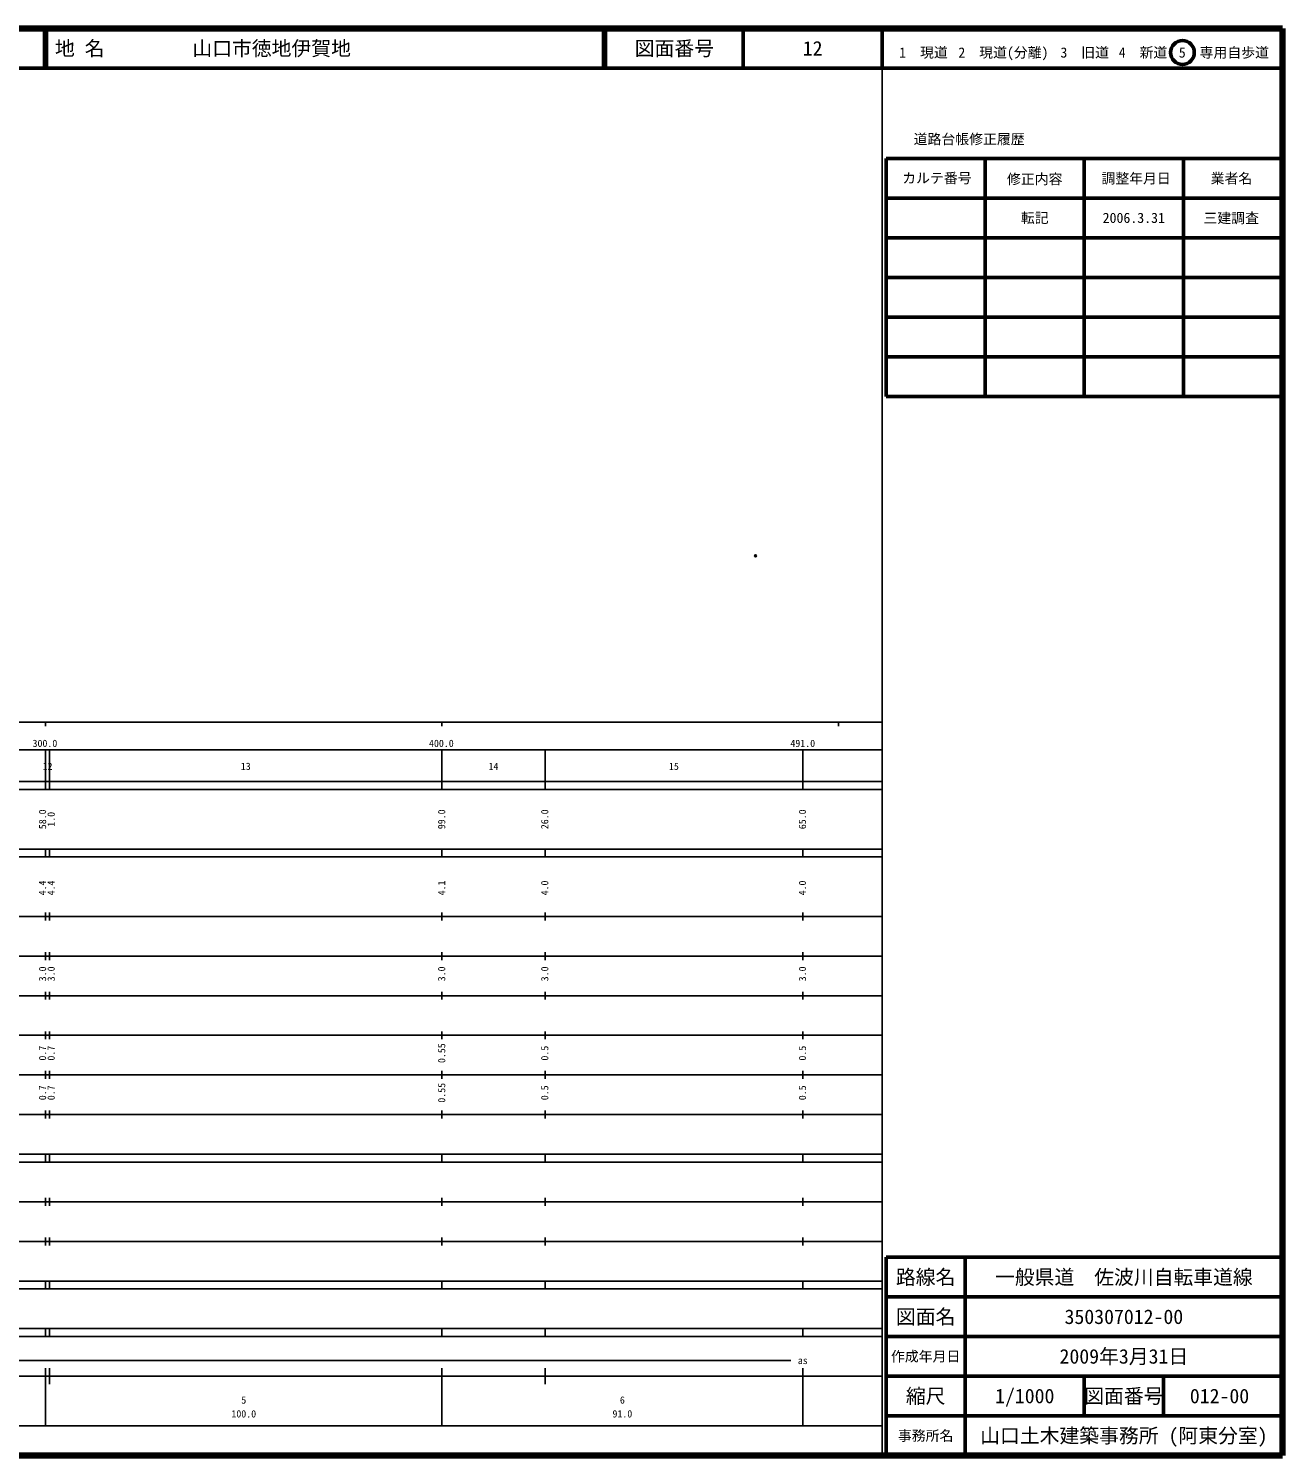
# Model space of a CAD drawing. Units: millimetres on the paper. Extents: x 40 to 680, y 20 to 380.
# Drawn here: x 363.7 to 680, y 20 to 380 of the extents above; entities that cross this region are included whole.
import ezdxf
from ezdxf.enums import TextEntityAlignment as Align

# ---------------------------------------------------------------- set-up
doc = ezdxf.new("R2010")
doc.units = ezdxf.units.MM
doc.header["$PDMODE"] = 32
doc.header["$PDSIZE"] = 0.5
doc.layers.add('M-OTRS', color=6, linetype='Continuous')
doc.layers.add('M-TTL-TXT', color=7, linetype='Continuous')
for name, color, linetype, lineweight in [('M-TTL', 2, 'Continuous', 140), ('M-TTL-BAND', 7, 'Continuous', 25), ('M-TTL-FRAM', 2, 'Continuous', 50), ('M-TTL-LINE', 7, 'Continuous', 50)]:
    doc.layers.add(name, color=color, linetype=linetype, lineweight=lineweight)
doc.styles.add('ＭＳ ゴシック', font='')
doc.styles.get('ＭＳ ゴシック').set_extended_font_data('MS Gothic')

msp = doc.modelspace()

# ---------------------------------------------------------------- linework, layer by layer
at = {"layer": 'M-OTRS'}
msp.add_point((547.103, 246.992), dxfattribs=at)
at = {"layer": 'M-TTL'}
for p, q in [((680, 380), (40, 380)), ((680, 20), (680, 380)), ((40, 20), (680, 20))]:
    msp.add_line(p, q, dxfattribs=at)
at = {"layer": 'M-TTL-BAND'}
for p, q in [((579, 20), (579, 370)), ((40, 205), (579, 205)), ((368, 205), (368, 204)), ((468, 205), (468, 204)), ((568, 205), (568, 204)), ((68, 198), (579, 198)), ((368, 188), (368, 198)), ((369, 188), (369, 198)), ((468, 188), (468, 198)), ((494, 188), (494, 198)), ((559, 188), (559, 198)), ((40, 190), (579, 190)), ((40, 188), (579, 188)), ((40, 173), (579, 173)), ((368, 171), (368, 173)), ((369, 171), (369, 173)), ((468, 171), (468, 173)), ((494, 171), (494, 173)), ((559, 171), (559, 173)), ((40, 171), (579, 171)), ((40, 156), (579, 156)), ((368, 155), (368, 157)), ((369, 155), (369, 157)), ((468, 155), (468, 157)), ((494, 155), (494, 157)), ((559, 155), (559, 157)), ((46, 146), (579, 146)), ((368, 145), (368, 147)), ((369, 145), (369, 147)), ((468, 145), (468, 147)), ((494, 145), (494, 147)), ((559, 145), (559, 147)), ((368, 135), (368, 137)), ((369, 135), (369, 137)), ((468, 135), (468, 137)), ((494, 135), (494, 137)), ((559, 135), (559, 137)), ((52, 136), (579, 136)), ((46, 126), (579, 126)), ((368, 125), (368, 127)), ((369, 125), (369, 127)), ((468, 125), (468, 127)), ((494, 125), (494, 127)), ((559, 125), (559, 127)), ((52, 116), (579, 116)), ((368, 115), (368, 117)), ((369, 115), (369, 117)), ((468, 115), (468, 117)), ((494, 115), (494, 117)), ((559, 115), (559, 117)), ((46, 106), (579, 106)), ((368, 105), (368, 107)), ((369, 105), (369, 107)), ((468, 105), (468, 107)), ((494, 105), (494, 107)), ((559, 105), (559, 107)), ((40, 96), (579, 96)), ((40, 94), (579, 94)), ((368, 94), (368, 96)), ((369, 94), (369, 96)), ((468, 94), (468, 96)), ((494, 94), (494, 96)), ((559, 94), (559, 96)), ((49, 84), (579, 84)), ((368, 83), (368, 85)), ((369, 83), (369, 85)), ((468, 83), (468, 85)), ((494, 83), (494, 85)), ((559, 83), (559, 85)), ((40, 74), (579, 74)), ((368, 73), (368, 75)), ((369, 73), (369, 75)), ((468, 73), (468, 75)), ((494, 73), (494, 75)), ((559, 73), (559, 75)), ((40, 64), (579, 64)), ((40, 62), (579, 62)), ((368, 62), (368, 64)), ((369, 62), (369, 64)), ((468, 62), (468, 64)), ((494, 62), (494, 64)), ((559, 62), (559, 64)), ((40, 52), (579, 52)), ((368, 50), (368, 52)), ((369, 50), (369, 52)), ((468, 50), (468, 52)), ((494, 50), (494, 52)), ((559, 50), (559, 52)), ((40, 50), (579, 50)), ((71, 44), (556, 44)), ((40, 40), (579, 40)), ((368, 27.5), (368, 42)), ((369, 38), (369, 42)), ((468, 27.5), (468, 42)), ((494, 38), (494, 42)), ((559, 27.5), (559, 42)), ((68, 27.5), (579, 27.5))]:
    msp.add_line(p, q, dxfattribs=at)
at = {"layer": 'M-TTL-FRAM'}
for p, q in [((580, 347.197), (580, 287.197)), ((580, 347.197), (680, 347.197)), ((580, 287.197), (680, 287.197)), ((680, 70), (580, 70)), ((580, 70), (580, 20))]:
    msp.add_line(p, q, dxfattribs=at)
at = {"layer": 'M-TTL-LINE'}
for p, q in [((367.75, 380), (367.75, 370)), ((368.25, 380), (368.25, 370)), ((508.747, 380), (508.747, 370)), ((509.247, 380), (509.247, 370)), ((543.997, 380), (543.997, 370)), ((579, 380), (579, 370)), ((40, 370), (680, 370)), ((605, 347.197), (605, 287.197)), ((630, 347.197), (630, 287.197)), ((655, 347.197), (655, 287.197)), ((580, 337.197), (680, 337.197)), ((580, 327.197), (680, 327.197)), ((580, 317.197), (680, 317.197)), ((580, 307.197), (680, 307.197)), ((580, 297.197), (680, 297.197)), ((600, 70), (600, 20)), ((680, 60), (580, 60)), ((680, 50), (580, 50)), ((680, 40), (580, 40)), ((630, 40), (630, 30)), ((650, 40), (650, 30)), ((680, 30), (580, 30))]:
    msp.add_line(p, q, dxfattribs=at)
msp.add_circle((654.767, 373.958), 3, dxfattribs=at)

# ---------------------------------------------------------------- texts
at = {"layer": 'M-TTL-BAND', "style": 'ＭＳ ゴシック'}
for s, p in [('300.0', (367.844, 198.195)), ('400.0', (467.844, 198.195)), ('491.0', (559, 198.195)), ('12', (368.5, 192.405)), ('13', (418.5, 192.405)), ('14', (481, 192.405)), ('15', (526.5, 192.405)), ('as', (559, 42.5)), ('5', (418, 32.523)), ('6', (513.5, 32.523)), ('100.0', (418, 29.033)), ('91.0', (513.5, 29.033))]:
    msp.add_text(s, height=1.833, dxfattribs=at).set_placement(p, align=Align.BOTTOM_CENTER)
for s, p in [('58.0', (368.695, 180.5)), ('1.0', (370.866, 180.5)), ('99.0', (469.371, 180.5)), ('26.0', (495.371, 180.5)), ('65.0', (560.371, 180.5)), ('4.4', (368.695, 163.174)), ('4.4', (370.866, 163.174)), ('4.1', (469.371, 163.174)), ('4.0', (495.371, 163.174)), ('4.0', (560.371, 163.174)), ('3.0', (368.695, 141.5)), ('3.0', (370.866, 141.5)), ('3.0', (469.371, 141.5)), ('3.0', (495.371, 141.5)), ('3.0', (560.371, 141.5)), ('0.7', (368.695, 121.5)), ('0.7', (370.866, 121.5)), ('0.55', (469.371, 121.5)), ('0.5', (495.371, 121.5)), ('0.5', (560.371, 121.5)), ('0.7', (368.695, 111.5)), ('0.7', (370.866, 111.5)), ('0.55', (469.371, 111.5)), ('0.5', (495.371, 111.5)), ('0.5', (560.371, 111.5))]:
    msp.add_text(s, height=1.833, rotation=90, dxfattribs=at).set_placement(p, align=Align.BOTTOM_CENTER)
at = {"layer": 'M-TTL-TXT', "style": 'ＭＳ ゴシック'}
for s, p in [('地 名', (370.38, 375)), ('山口市徳地伊賀地', (405.024, 375))]:
    msp.add_text(s, height=3.666, dxfattribs=at).set_placement(p, align=Align.MIDDLE_LEFT)
for s, height, p in [('図面番号', 3.666, (526.622, 375)), ('12', 3.666, (561.497, 375)), ('1\u3000現道', 2.566, (589.448, 373.958)), ('2\u3000現道(分離)', 2.566, (609.619, 373.958)), ('3\u3000旧道', 2.566, (630.121, 373.958)), ('4\u3000新道', 2.566, (644.824, 373.958)), ('5\u3000専用自歩道', 2.566, (665.228, 373.958)), ('道路台帳修正履歴', 2.566, (600.968, 352.113)), ('カルテ番号', 2.566, (592.839, 342.277)), ('修正内容', 2.566, (617.509, 342.023)), ('調整年月日', 2.566, (643.089, 342.197)), ('業者名', 2.566, (667.134, 342.197)), ('転記', 2.566, (617.5, 332.245)), ('2006.3.31', 2.566, (642.5, 332.245)), ('三建調査', 2.566, (667.077, 332.189)), ('路線名', 3.666, (590, 65)), ('路線名', 3.666, (590, 65)), ('一般県道\u3000佐波川自転車道線', 3.666, (640, 65)), ('図面名', 3.666, (590, 55)), ('図面名', 3.666, (590, 55)), ('350307012-00', 3.666, (640, 55)), ('2009年3月31日', 3.666, (640, 45)), ('作成年月日', 2.566, (590, 45)), ('作成年月日', 2.566, (590, 45)), ('縮尺', 3.666, (590, 35)), ('縮尺', 3.666, (590, 35)), ('1/1000', 3.666, (615, 35)), ('図面番号', 3.666, (640, 35)), ('図面番号', 3.666, (640, 35)), ('012-00', 3.666, (664.125, 35)), ('事務所名', 2.566, (590, 25)), ('事務所名', 2.566, (590, 25)), ('山口土木建築事務所 (阿東分室)', 3.666, (640, 25))]:
    msp.add_text(s, height=height, dxfattribs=at).set_placement(p, align=Align.MIDDLE_CENTER)

doc.saveas('drawing.dxf')
